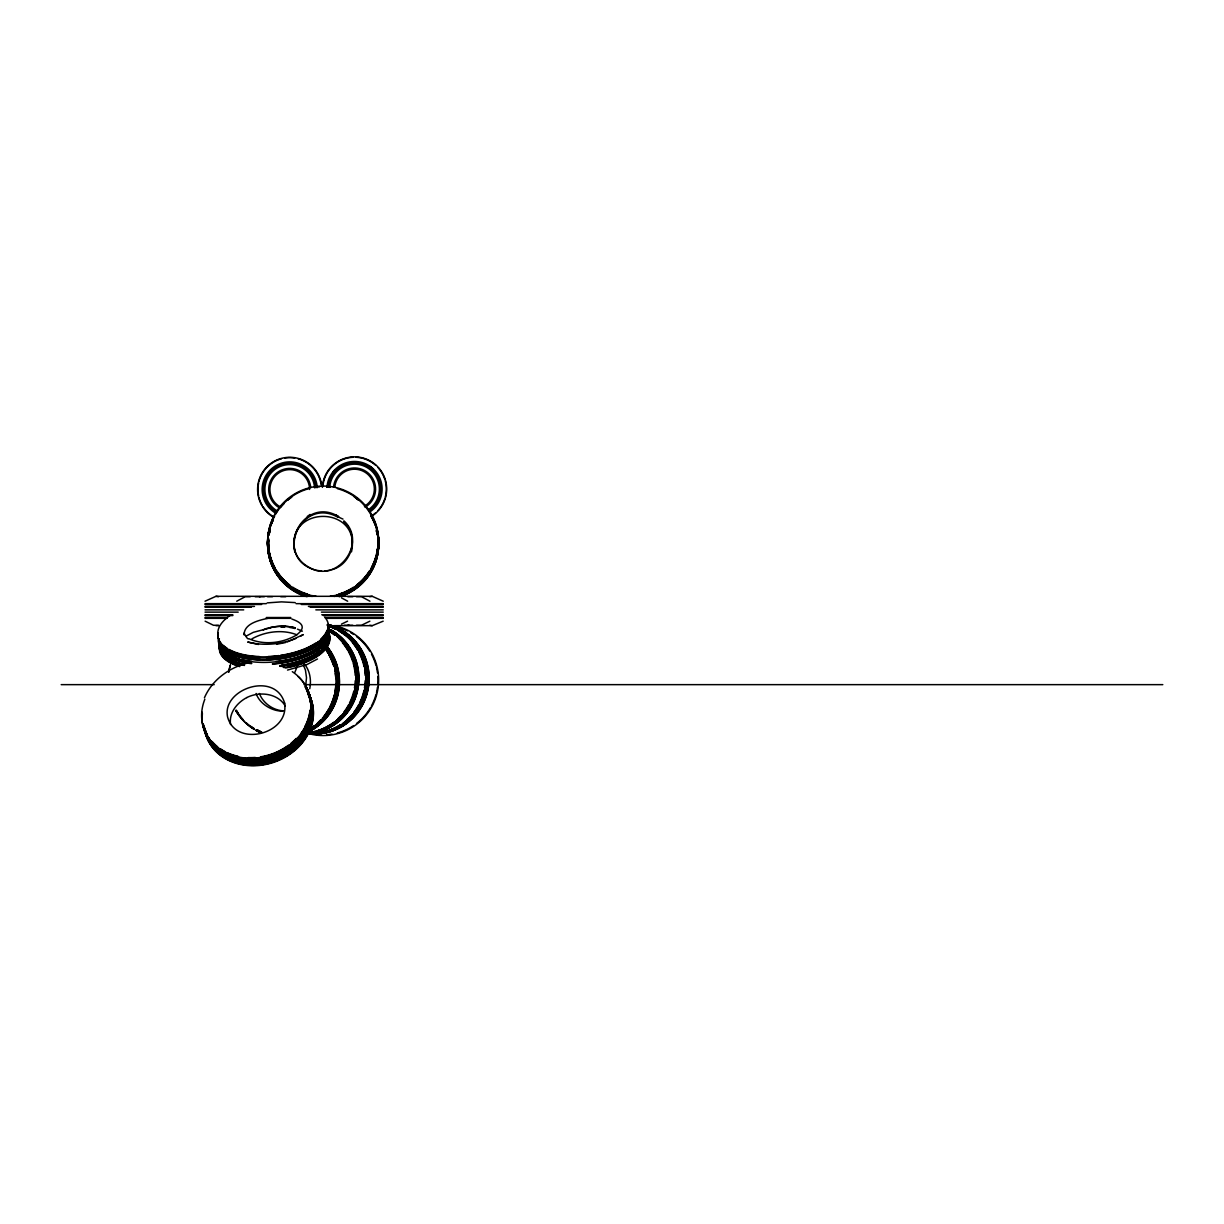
<?xml version="1.0" encoding="UTF-8"?>
<svg xmlns="http://www.w3.org/2000/svg" width="1224" height="1224" viewBox="0 0 1224 1224"><rect width="100%" height="100%" fill="white"/><g stroke="black" fill="none" stroke-linecap="round" stroke-linejoin="round"><path stroke-width="1.5" d="M217.964 635.684C216.495 626.887 223.564 619.987 230.112 615.458M244.096 634.766C244.142 623.001 260.284 619.925 270.152 617.86M305.74 685.348L306.505 677.713L305.449 670.109L303.338 664.831M309.748 688.76C311.493 680.085 309.963 670.37 304.057 663.546M205.035 601.213L215.975 596.317L372.234 596.317L383.25 601.213M236.737 601.213L245.244 596.7L250.232 596.7M351.487 551.871C361.585 504.579 284.687 504.579 294.785 551.871M294.785 672.435L297.126 666.759M204.423 697.787C211.92 680.437 228.092 668.289 246.116 663.469M347.57 621.18L341.481 624.133M369.862 621.18L361.432 625.28L356.459 625.28M383.158 621.18L372.234 625.663L335.238 625.663M251.915 638.867C264.858 631.553 282.545 629.075 296.942 634.843M246.82 697.573C236.966 702.729 228.796 712.949 230.556 724.486M300.37 636.251L303.277 634.613L287.166 641.988M246.422 635.96L253.307 632.334L270.856 627.713M317.506 658.971L307.102 664.464L287.518 670.079M263.252 629.916L266.495 628.463M332.163 569.634C352.435 563.851 359.336 536.127 343.898 521.791M246.789 697.573C259.565 691.101 277.772 693.289 285.253 705.911M295.795 638.561C280.617 644.467 263.588 646.073 247.722 642.019L258.463 644.482M276.563 644.298L285.544 642.539M255.189 596.7L260.177 596.7M259.412 596.7L264.369 596.7M267.52 596.7L272.508 596.7M280.74 596.7L285.728 596.7M347.815 596.7L352.772 596.7M356.459 596.7L361.432 596.7L369.954 601.213M369.74 596.7L372.234 596.317M205.127 621.18L213.496 625.28L218.453 625.28M349.161 625.28L344.173 625.28M352.772 625.28L347.815 625.28M324.666 571.011L330.74 570.216M330.327 596.134L337.503 595.185M267.169 602.897L281.489 601.871L295.229 602.606M205.035 603.662L266.297 603.662M296.055 603.662L383.25 603.662M205.035 604.472L261.615 604.472M301.349 604.472L383.25 604.472M205.035 606.431L254.47 606.431M308.402 606.431L383.25 606.431M205.035 607.242L251.287 607.242M310.253 607.242L383.25 607.242M205.035 609.858L243.714 609.858M315.838 609.858L383.25 609.858M205.035 612.138L238.19 612.138M321.407 612.138L383.25 612.138M205.035 614.739L232.835 614.739M321.774 614.739L383.25 614.739M205.035 615.565L232.835 615.565M323.243 615.565L383.25 615.565M205.035 617.523L227.067 617.523M266.297 617.523L290.731 617.523M325.492 617.523L383.25 617.523M205.035 618.334L227.067 618.334M266.297 618.334L290.731 618.334M325.492 618.334L383.25 618.334M215.975 625.663L219.341 625.663M61.2 684.644L214.2 684.644M304.087 684.644L1162.8 684.644M282.453 711.113C272.508 711.282 259.779 704.305 256.091 693.472M284.182 710.899C273.488 710.624 263.206 703.479 259.366 693.472M315.532 570.216L321.621 571.011M308.769 595.185L315.96 596.134M369.74 625.28L372.234 625.663M215.975 596.317L218.453 596.7M291.848 619.038C303.705 623.169 305.847 628.233 295.902 635.409C281.933 643.288 263.864 645.354 249.007 638.775C246.804 640.534 243.025 629.32 244.096 634.583M297.493 629.167L302.374 631.156M337.824 517.186C301.41 496.424 273.549 556.951 314.124 569.634M337.809 516.146C305.005 496.76 275.262 548.276 308.463 566.987C336.325 584.781 368.302 543.119 343.898 520.812M341.481 597.847L347.662 601.213M284.733 703.555C275.675 670.4 221.728 688.837 227.542 716.79C235.651 748.216 290.455 733.941 284.442 702.729M378.17 537.168A55.508 55.004 0 0 1 340.961 596.44M305.312 596.44A55.508 55.004 0 0 1 268.102 537.168M268.699 533.603A55.508 55.004 0 0 1 269.525 530.114M376.762 530.114A55.508 55.004 0 0 1 377.573 533.603M371.209 516.008A55.508 55.004 0 0 1 339.232 596.149M307.04 596.149A55.508 55.004 0 0 1 273.365 519.175M376.762 529.625A55.508 55.004 0 0 1 339.232 596.501M307.04 596.501A55.508 55.004 0 0 1 269.525 529.625M271.177 524.499A55.508 55.004 0 0 1 273.365 519.527M371.209 516.36A55.508 55.004 0 0 1 375.095 524.499M376.762 529.747A55.508 55.004 0 0 1 339.232 596.608M307.04 596.608A55.508 55.004 0 0 1 269.525 529.747M271.177 524.606A55.508 55.004 0 0 1 273.365 519.634M371.209 516.482A55.508 55.004 0 0 1 375.095 524.606M377.849 540.442A54.82 54.315 0 0 1 377.849 547.511M376.518 556.323A54.82 54.315 0 0 0 377.497 551.06A54.82 54.315 0 0 1 376.518 556.216M376.089 558.037A54.82 54.315 0 0 1 370.612 571.134A54.82 54.315 0 0 0 376.089 557.93M368.73 574.133A54.82 54.315 0 0 1 363.145 581.109M360.621 583.603A54.82 54.315 0 0 1 352.084 590.106M294.204 590.106A54.82 54.315 0 0 1 285.651 583.603M283.142 581.109A54.82 54.315 0 0 1 277.542 574.133M270.183 558.037A54.82 54.315 0 0 0 275.66 571.134A54.82 54.315 0 0 1 270.183 557.93M269.754 556.323A54.82 54.315 0 0 1 268.79 551.06A54.82 54.315 0 0 0 269.754 556.216M268.438 547.511A54.82 54.315 0 0 1 268.438 540.442M377.849 540.335A54.82 54.315 0 0 1 377.849 547.403M368.73 574.025A54.82 54.315 0 0 1 361.906 582.272M360.621 583.496A54.82 54.315 0 0 1 353.583 589.035M292.689 589.035A54.82 54.315 0 0 1 285.651 583.496M284.366 582.272A54.82 54.315 0 0 1 277.542 574.025M268.438 547.403A54.82 54.315 0 0 1 268.438 540.335M269.05 535.01A54.82 54.315 0 0 1 269.754 531.522M376.518 531.522A54.82 54.315 0 0 1 377.222 535.01M377.849 540.702A54.82 54.315 0 0 1 376.518 556.583M376.089 558.297A54.82 54.315 0 0 1 370.612 571.394M369.694 572.909A54.82 54.315 0 0 1 350.554 591.284M348.993 592.141A54.82 54.315 0 0 1 340.746 595.675M305.526 595.675A54.82 54.315 0 0 1 297.279 592.141M295.734 591.284A54.82 54.315 0 0 1 276.578 572.909M275.66 571.394A54.82 54.315 0 0 1 270.183 558.297M269.754 556.583A54.82 54.315 0 0 1 268.438 540.702M371.209 515.243A55.508 55.004 0 0 1 337.503 595.859M308.769 595.859A55.508 55.004 0 0 1 273.365 518.395M377.849 539.31A54.82 54.315 0 0 1 376.518 555.191M376.089 556.905A54.82 54.315 0 0 1 370.612 570.002M368.73 573.016A54.82 54.315 0 0 1 361.906 581.247M360.621 582.486A54.82 54.315 0 0 1 339.033 594.833M308.953 595.308A54.82 54.315 0 0 1 285.651 582.486M284.366 581.247A54.82 54.315 0 0 1 277.542 573.016M275.66 570.002A54.82 54.315 0 0 1 270.183 556.905M269.754 555.191A54.82 54.315 0 0 1 268.438 539.31M269.05 533.985A54.82 54.315 0 0 1 269.754 530.497M376.518 530.497A54.82 54.315 0 0 1 377.222 533.985M377.849 539.968A54.82 54.315 0 0 1 376.518 555.864M376.089 557.563A54.82 54.315 0 0 1 356.505 586.602M353.583 588.683A54.82 54.315 0 0 1 339.033 595.491M307.239 595.491A54.82 54.315 0 0 1 292.689 588.683M289.767 586.602A54.82 54.315 0 0 1 270.183 557.563M269.754 555.864A54.82 54.315 0 0 1 268.438 539.968M269.05 534.659A54.82 54.315 0 0 1 269.754 531.17M376.518 531.17A54.82 54.315 0 0 1 377.222 534.659M377.849 539.662A54.82 54.315 0 0 1 376.518 555.543M376.089 557.257A54.82 54.315 0 0 1 361.906 581.614M353.583 588.377A54.82 54.315 0 0 1 350.554 590.243M347.402 591.911A54.82 54.315 0 0 1 339.033 595.185M307.239 595.185A54.82 54.315 0 0 1 298.87 591.911M295.734 590.243A54.82 54.315 0 0 1 292.689 588.377M284.366 581.614A54.82 54.315 0 0 1 270.183 557.257M269.754 555.543A54.82 54.315 0 0 1 268.438 539.662M269.05 534.337A54.82 54.315 0 0 1 269.754 530.849M376.518 530.849A54.82 54.315 0 0 1 377.222 534.337M371.209 515.702A55.508 55.004 0 0 1 339.232 595.828M307.04 595.828A55.508 55.004 0 0 1 273.365 518.869M371.209 514.967A55.508 55.004 0 0 1 333.984 596.409A55.508 55.004 0 0 0 371.209 514.86M280.235 507.577A55.508 55.004 0 0 1 283.892 503.584A55.508 55.004 0 0 0 280.235 507.455M290.807 497.755A55.508 55.004 0 0 0 287.915 499.958A55.508 55.004 0 0 1 292.307 496.623M355.465 497.755A55.508 55.004 0 0 1 358.357 499.958A55.508 55.004 0 0 0 353.966 496.623M377.849 538.927A54.82 54.315 0 0 1 377.849 546.011M377.497 549.561A54.82 54.315 0 0 1 376.518 554.824M376.089 556.522A54.82 54.315 0 0 1 370.612 569.634A54.82 54.315 0 0 0 376.089 556.415M355.067 586.633A54.82 54.315 0 0 0 368.73 572.633A54.82 54.315 0 0 1 356.505 585.454M337.334 594.941A54.82 54.315 0 0 0 350.554 589.509A54.82 54.315 0 0 1 345.765 591.835M308.953 594.941A54.82 54.315 0 0 1 295.734 589.509A54.82 54.315 0 0 0 300.507 591.835M291.22 586.633A54.82 54.315 0 0 1 277.542 572.633A54.82 54.315 0 0 0 289.767 585.454M270.183 556.522A54.82 54.315 0 0 0 275.66 569.634A54.82 54.315 0 0 1 270.183 556.415M269.754 554.824A54.82 54.315 0 0 1 268.79 549.561M268.438 546.011A54.82 54.315 0 0 1 268.438 538.927M269.754 530.13A54.82 54.315 0 0 0 269.05 533.618A54.82 54.315 0 0 1 269.754 530.007M376.518 530.13A54.82 54.315 0 0 1 377.222 533.618A54.82 54.315 0 0 0 376.518 530.007M377.849 538.82A54.82 54.315 0 0 1 377.849 545.904M377.497 549.454A54.82 54.315 0 0 1 376.518 554.702M342.445 593.196A54.82 54.315 0 0 1 337.334 594.818M308.953 594.818A54.82 54.315 0 0 1 303.843 593.196M269.754 554.702A54.82 54.315 0 0 1 268.79 549.454M268.438 545.904A54.82 54.315 0 0 1 268.438 538.82M333.984 625.586A55.508 55.508 0 0 1 377.191 692.631A55.508 55.508 0 0 1 308.769 733.65M377.849 676.459A54.82 54.82 0 0 1 377.849 683.589M377.497 687.184A54.82 54.82 0 0 1 376.518 692.493M376.089 694.207A54.82 54.82 0 0 1 371.484 705.881M370.612 707.441A54.82 54.82 0 0 1 356.505 723.522M353.583 725.618A54.82 54.82 0 0 1 337.334 732.977M332.071 734.109A54.82 54.82 0 0 1 326.701 734.737M319.571 734.737A54.82 54.82 0 0 1 314.201 734.109M339.033 627.56A54.82 54.82 0 0 1 347.402 630.865M350.554 632.548A54.82 54.82 0 0 1 353.583 634.43M356.505 636.526A54.82 54.82 0 0 1 369.694 651.091M371.484 654.167A54.82 54.82 0 0 1 376.089 665.841M376.518 667.57A54.82 54.82 0 0 1 377.497 672.863M329.134 654.886A54.82 53.703 -90 0 1 333.892 666.453M335.116 671.685A54.82 53.703 -90 0 1 335.835 677.04M335.988 684.17A54.82 53.703 -90 0 1 334.871 693.09M334.489 694.834A54.82 53.703 -90 0 1 330.205 706.585M329.394 708.161A54.82 53.703 -90 0 1 322.279 718.396M321.101 719.697A54.82 53.703 -90 0 1 317.276 723.384M314.522 725.648A54.82 53.703 -90 0 1 310.162 728.647M261.202 732.166A54.82 53.703 -90 0 1 256.474 729.81M281.199 626.948A54.82 53.703 -90 0 1 284.702 626.994M289.797 627.499A54.82 53.703 -90 0 1 294.969 628.524M328.981 654.886A54.82 53.703 -90 0 1 333.219 664.754M335.254 673.46A54.82 53.703 -90 0 1 335.667 677.04M335.82 684.17A54.82 53.703 -90 0 1 335.039 691.331M334.32 694.834A54.82 53.703 -90 0 1 330.052 706.585M329.225 708.161A54.82 53.703 -90 0 1 324.391 715.642M320.933 719.697A54.82 53.703 -90 0 1 318.424 722.191M314.354 725.648A54.82 53.703 -90 0 1 309.993 728.647M261.033 732.166A54.82 53.703 -90 0 1 256.306 729.81M238.145 713.164A54.82 53.703 -90 0 1 236.232 710.165M281.03 626.948A54.82 53.703 -90 0 1 284.534 626.994M260.773 732.793A55.508 54.376 90 0 1 255.984 730.407M254.439 729.519A55.508 54.376 90 0 1 235.666 710.532M228.628 672.068A55.508 54.376 90 0 1 230.311 665.045M266.985 628.463A55.508 54.376 90 0 1 295.122 627.851M326.747 649.959A55.508 54.376 90 0 1 310.345 729.244M326.9 649.959A55.508 54.376 -90 0 1 310.513 729.244M260.926 732.793A55.508 54.376 -90 0 1 256.137 730.407M253.093 728.571A55.508 54.376 -90 0 1 245.993 723.063M244.708 721.839A55.508 54.376 -90 0 1 235.819 710.532M228.796 672.068A55.508 54.376 -90 0 1 230.479 665.045M268.852 627.989A55.508 54.376 -90 0 1 295.29 627.851M260.391 732.044A55.508 54.376 90 0 1 257.224 730.407M254.179 728.571A55.508 54.376 90 0 1 251.226 726.505M326.946 648.49A55.508 54.376 90 0 1 311.584 729.244M326.41 648.49A55.508 54.376 -90 0 1 311.064 729.244M261.492 732.793A55.508 54.376 -90 0 1 256.703 730.407M253.659 728.571A55.508 54.376 -90 0 1 246.56 723.063M242.78 719.253A55.508 54.376 -90 0 1 236.385 710.532M281.734 626.26A55.508 54.376 -90 0 1 285.284 626.306M261.584 732.166A54.82 53.703 90 0 1 256.856 729.81M326.747 650.357A54.82 53.703 90 0 1 334.29 666.453M335.162 669.911A54.82 53.703 90 0 1 335.804 673.46M336.233 677.04A54.82 53.703 90 0 1 336.37 684.17M335.881 689.556A54.82 53.703 90 0 1 334.871 694.834M334.443 696.548A54.82 53.703 90 0 1 322.677 718.396M318.99 722.191A54.82 53.703 90 0 1 310.544 728.647M326.915 650.357A54.82 53.703 -90 0 1 334.458 666.453M334.917 668.182A54.82 53.703 -90 0 1 335.973 673.46M336.386 677.04A54.82 53.703 -90 0 1 336.432 685.976M336.049 689.556A54.82 53.703 -90 0 1 335.039 694.834M334.596 696.548A54.82 53.703 -90 0 1 322.845 718.396M319.158 722.191A54.82 53.703 -90 0 1 312.197 727.699M261.752 732.166A54.82 53.703 -90 0 1 257.025 729.81M312.579 729.244A55.508 54.376 -90 0 0 327.925 648.49A55.508 54.376 -90 0 1 309.641 731.003M327.389 648.904A54.82 53.703 -90 0 1 329.394 651.841M330.327 653.356A54.82 53.703 -90 0 1 335.452 664.754M335.957 666.453A54.82 53.703 -90 0 1 337.181 671.685M337.717 675.25A54.82 53.703 -90 0 1 338.023 678.83M338.099 682.38A54.82 53.703 -90 0 1 337.549 689.556M336.554 694.834A54.82 53.703 -90 0 1 331.459 708.161M330.602 709.706A54.82 53.703 -90 0 1 325.507 717.034M317.98 724.547A54.82 53.703 -90 0 1 312.227 728.647A54.82 53.703 -90 0 0 318.148 724.547M326.395 648.904A54.82 53.703 -90 0 1 329.348 653.356M330.22 654.886A54.82 53.703 -90 0 1 334.473 664.754M336.493 673.46A54.82 53.703 -90 0 1 336.921 677.04M337.059 684.17A54.82 53.703 -90 0 1 336.294 691.331M335.56 694.834A54.82 53.703 -90 0 1 331.291 706.585M330.48 708.161A54.82 53.703 -90 0 1 325.63 715.642M322.172 719.697A54.82 53.703 -90 0 1 319.678 722.191M315.593 725.648A54.82 53.703 -90 0 1 311.233 728.647M326.854 648.904A54.82 53.703 -90 0 1 313.176 727.699M327.405 648.49A55.508 54.376 -90 0 1 312.043 729.244M260.85 732.044A55.508 54.376 -90 0 1 257.683 730.407M327.542 648.904A54.82 53.703 -90 0 1 335.621 664.754M336.126 666.453A54.82 53.703 -90 0 1 338.191 678.83M338.252 682.38A54.82 53.703 -90 0 1 337.717 689.556M336.707 694.834A54.82 53.703 -90 0 1 325.661 717.034M327.389 647.052A55.508 54.376 -90 0 1 310.039 731.003M327.94 648.904A54.82 53.703 -90 0 1 336.524 666.453M337.748 671.685A54.82 53.703 -90 0 1 338.283 675.25M338.329 687.766A54.82 53.703 -90 0 1 337.503 693.09M336.661 696.548A54.82 53.703 -90 0 1 324.911 718.396M318.531 724.547A54.82 53.703 -90 0 0 321.224 722.191A54.82 53.703 -90 0 1 314.415 727.699M315.716 726.704A54.82 53.703 -90 0 1 309.733 730.407A54.82 53.703 -90 0 0 312.946 728.647M328.108 648.904A54.82 53.703 -90 0 1 338.436 675.25M338.803 680.605A54.82 53.703 -90 0 1 338.773 684.17M338.497 687.766A54.82 53.703 -90 0 1 337.273 694.834M336.829 696.548A54.82 53.703 -90 0 1 326.227 717.034M327.542 647.052A55.508 54.376 90 0 1 310.207 731.003M334.764 487.32A19.829 19.829 0 0 1 365.165 472.311A19.829 19.829 0 0 1 364.431 506.216M322.386 487.366A32.176 32.176 0 0 1 370.612 461.173A32.176 32.176 0 0 1 372.035 516.023M342.995 519.083A32.176 32.176 0 0 1 335.621 515.074M385.254 480.803A31.809 31.809 0 0 1 385.254 497.265M384.78 498.857A31.809 31.809 0 0 1 378.155 510.332M375.814 512.672A31.809 31.809 0 0 1 371.836 515.717M338.62 516.574A31.809 31.809 0 0 1 335.835 514.769M322.891 485.714A31.809 31.809 0 0 1 352.879 457.271M356.184 457.271A31.809 31.809 0 0 1 375.814 465.411M378.155 467.752A31.809 31.809 0 0 1 384.78 479.211M326.992 487.244A27.571 27.571 0 0 1 368.302 465.151A27.571 27.571 0 0 1 369.832 511.969M328.338 487.336A26.224 26.224 0 0 1 367.628 466.313A26.224 26.224 0 0 1 369.082 510.852M329.684 487.412A24.893 24.893 0 0 1 366.955 467.492A24.893 24.893 0 0 1 368.332 509.735M333.555 487.213A21.038 21.038 0 0 1 365.823 471.286A21.038 21.038 0 0 1 365.043 507.256M332.79 472.372A27.387 27.387 0 0 1 335.147 469.679M369.725 466.267A27.387 27.387 0 0 1 372.57 468.455M279.837 506.629A19.829 19.829 0 0 1 279.837 472.28A19.829 19.829 0 0 1 309.58 489.462M310.024 514.462A32.176 32.176 0 0 1 307.285 516.452M273.686 517.324A32.176 32.176 0 0 1 272.248 462.473A32.176 32.176 0 0 1 321.774 486.096M273.855 517.002A31.809 31.809 0 0 1 263.084 506.767M262.211 505.359A31.809 31.809 0 0 1 259.029 497.694M258.647 496.072A31.809 31.809 0 0 1 258.647 482.837M259.029 481.231A31.809 31.809 0 0 1 281.52 458.74M284.779 458.051A31.809 31.809 0 0 1 294.739 458.051M297.983 458.74A31.809 31.809 0 0 1 321.162 484.474M275.966 513.346A27.571 27.571 0 0 1 275.186 466.038A27.571 27.571 0 0 1 317.261 487.657M276.639 512.168A26.224 26.224 0 0 1 275.905 467.186A26.224 26.224 0 0 1 315.93 487.749M277.312 511.005A24.893 24.893 0 0 1 276.609 468.318A24.893 24.893 0 0 1 314.583 487.841M279.225 507.685A21.038 21.038 0 0 1 278.445 471.714A21.038 21.038 0 0 1 310.712 487.626M377.849 537.994A54.82 54.82 0 0 1 377.849 545.139M377.497 548.719A54.82 54.82 0 0 1 376.518 554.028M376.089 555.757A54.82 54.82 0 0 1 371.484 567.416M369.694 570.506A54.82 54.82 0 0 1 356.505 585.057M353.583 587.153A54.82 54.82 0 0 1 339.033 594.038M307.239 594.038A54.82 54.82 0 0 1 292.689 587.153M289.767 585.057A54.82 54.82 0 0 1 276.578 570.506M274.788 567.416A54.82 54.82 0 0 1 270.183 555.757M269.754 554.028A54.82 54.82 0 0 1 268.79 548.719M268.438 545.139A54.82 54.82 0 0 1 268.438 537.994M268.79 534.414A54.82 54.82 0 0 1 269.754 529.105M270.183 527.376A54.82 54.82 0 0 1 274.788 515.717M275.66 514.157A54.82 54.82 0 0 1 289.767 498.076M292.689 495.98A54.82 54.82 0 0 1 308.953 488.621M315.976 487.213A54.82 54.82 0 0 1 319.571 486.861M326.701 486.861A54.82 54.82 0 0 1 330.296 487.213M337.334 488.621A54.82 54.82 0 0 1 353.583 495.98M356.505 498.076A54.82 54.82 0 0 1 370.612 514.157M371.484 515.717A54.82 54.82 0 0 1 376.089 527.376M376.518 529.105A54.82 54.82 0 0 1 377.497 534.414M312.288 596.012A55.508 55.508 0 0 1 276.991 510.729A55.508 55.508 0 0 1 369.296 510.729A55.508 55.508 0 0 1 333.984 596.012M328.032 625.403A55.508 53.994 90 0 1 364.783 688.883A55.508 53.994 90 0 1 307.622 733.681A55.508 54.376 90 0 0 356.031 689.801A55.508 54.376 90 0 0 329.026 629.687M312.594 733.834A55.508 53.994 90 0 1 307.285 733.513M329.47 625.403A55.508 53.994 90 0 1 366.665 686.205A55.508 53.994 90 0 1 314.354 733.834M328.858 625.403A55.508 53.994 -90 0 1 365.609 688.883A55.508 53.994 -90 0 1 308.448 733.681A55.508 54.376 -90 0 0 357.026 689.801A55.508 54.376 -90 0 0 330.006 629.687M328.216 625.403A55.508 53.994 -90 0 1 364.982 688.883A55.508 53.994 -90 0 1 307.805 733.681M326.976 624.883A55.508 53.994 -90 0 1 365.594 687.995A55.508 53.994 -90 0 1 308.264 733.681M328.476 626.061A54.82 53.336 90 0 1 336.569 629.457M338.099 630.284A54.82 53.336 90 0 1 342.552 633.099M345.382 635.241A54.82 53.336 90 0 1 363.62 663.026M364.492 666.483A54.82 53.336 90 0 1 365.364 671.823M365.731 677.178A54.82 53.336 90 0 1 365.685 680.743M365.196 686.129A54.82 53.336 90 0 1 364.201 691.407M363.773 693.121A54.82 53.336 90 0 1 359.152 704.733M358.295 706.279A54.82 53.336 90 0 1 348.427 718.763M345.765 721.104A54.82 53.336 90 0 1 342.965 723.277M340.043 725.22A54.82 53.336 90 0 1 327.298 730.973M325.63 731.447A54.82 53.336 90 0 1 320.489 732.518M317.016 732.947A54.82 53.336 90 0 1 308.31 732.992M328.659 626.061A54.82 53.336 -90 0 1 336.753 629.457M344.173 634.139A54.82 53.336 -90 0 1 351.931 641.315M354.21 644.053A54.82 53.336 -90 0 1 358.219 649.929M359.091 651.459A54.82 53.336 -90 0 1 363.819 663.026M364.262 664.739A54.82 53.336 -90 0 1 365.777 682.548M365.395 686.129A54.82 53.336 -90 0 1 364.4 691.407M363.956 693.121A54.82 53.336 -90 0 1 359.336 704.733M358.479 706.279A54.82 53.336 -90 0 1 355.587 710.777M351.104 716.269A54.82 53.336 -90 0 1 348.611 718.763M340.241 725.22A54.82 53.336 -90 0 1 330.786 729.871M325.813 731.447A54.82 53.336 -90 0 1 320.673 732.518M317.2 732.947A54.82 53.336 -90 0 1 308.509 732.992M328.017 626.061A54.82 53.336 -90 0 1 336.11 629.457M339.155 631.171A54.82 53.336 -90 0 1 344.923 635.241M352.451 642.661A54.82 53.336 -90 0 1 357.576 649.929M359.275 653.035A54.82 53.336 -90 0 1 362.656 661.327M363.176 663.026A54.82 53.336 -90 0 1 364.033 666.483M364.675 670.033A54.82 53.336 -90 0 1 365.211 675.388M365.242 680.743A54.82 53.336 -90 0 1 364.477 687.903M363.757 691.407A54.82 53.336 -90 0 1 359.504 703.157M358.693 704.733A54.82 53.336 -90 0 1 353.889 712.215M350.462 716.269A54.82 53.336 -90 0 1 346.667 719.957M339.599 725.22A54.82 53.336 -90 0 1 326.854 730.973M325.171 731.447A54.82 53.336 -90 0 1 320.03 732.518M316.557 732.947A54.82 53.336 -90 0 1 307.867 732.992M330.602 625.403A55.508 53.994 -90 0 1 367.185 689.785A55.508 53.994 -90 0 1 308.417 733.513M330.404 626.061A54.82 53.336 -90 0 1 338.497 629.457M341.527 631.171A54.82 53.336 -90 0 1 347.31 635.241M354.838 642.661A54.82 53.336 -90 0 1 359.948 649.929M360.82 651.459A54.82 53.336 -90 0 1 365.043 661.327M365.548 663.026A54.82 53.336 -90 0 1 366.404 666.483M367.062 670.033A54.82 53.336 -90 0 1 367.475 673.613M367.613 680.743A54.82 53.336 -90 0 1 366.848 687.903M366.129 691.407A54.82 53.336 -90 0 1 361.891 703.157M361.08 704.733A54.82 53.336 -90 0 1 357.332 710.777M355.159 713.607A54.82 53.336 -90 0 1 350.355 718.763M341.97 725.22A54.82 53.336 -90 0 1 329.225 730.973M327.558 731.447A54.82 53.336 -90 0 1 322.417 732.518M318.944 732.947A54.82 53.336 -90 0 1 310.238 732.992M329.271 626.061A54.82 53.336 -90 0 1 337.365 629.457M338.895 630.284A54.82 53.336 -90 0 1 344.77 634.139M354.822 644.053A54.82 53.336 -90 0 1 358.816 649.929M359.688 651.459A54.82 53.336 -90 0 1 363.911 661.327M365.915 670.033A54.82 53.336 -90 0 1 366.343 673.613M366.374 682.548A54.82 53.336 -90 0 1 365.716 687.903M364.997 691.407A54.82 53.336 -90 0 1 360.759 703.157M359.948 704.733A54.82 53.336 -90 0 1 356.199 710.777M354.027 713.607A54.82 53.336 -90 0 1 347.907 719.957M340.838 725.22A54.82 53.336 -90 0 1 328.093 730.973M326.425 731.447A54.82 53.336 -90 0 1 321.285 732.518M317.796 732.947A54.82 53.336 -90 0 1 314.339 733.145M312.594 733.145A54.82 53.336 -90 0 1 309.106 732.992M329.792 626.061A54.82 53.336 -90 0 1 350.645 638.76M354.226 642.661A54.82 53.336 -90 0 1 353.415 714.969M352.237 716.269A54.82 53.336 -90 0 1 331.933 729.871M326.946 731.447A54.82 53.336 -90 0 1 321.805 732.518M318.332 732.947A54.82 53.336 -90 0 1 309.641 732.992M328.307 624.883A55.508 53.994 -90 0 1 366.756 688.898A55.508 53.994 -90 0 1 307.821 733.513M330.587 626.061A54.82 53.336 -90 0 1 338.681 629.457M340.211 630.284A54.82 53.336 -90 0 1 347.494 635.241M355.021 642.661A54.82 53.336 -90 0 1 367.659 673.613M367.812 680.743A54.82 53.336 -90 0 1 366.71 689.663M366.328 691.407A54.82 53.336 -90 0 1 362.075 703.157M361.264 704.733A54.82 53.336 -90 0 1 347.876 721.104M342.169 725.22A54.82 53.336 -90 0 1 329.424 730.973M327.741 731.447A54.82 53.336 -90 0 1 322.601 732.518M319.127 732.947A54.82 53.336 -90 0 1 315.654 733.145M330.786 625.403A55.508 53.994 -90 0 1 367.98 686.205A55.508 53.994 -90 0 1 315.67 733.834M312.151 733.788A55.508 53.994 -90 0 1 308.616 733.513A55.508 54.376 -90 0 0 355.526 688.913A55.508 54.376 -90 0 0 328.338 629.687M329.547 624.883A55.508 53.994 -90 0 1 367.827 689.785A55.508 53.994 -90 0 1 307.3 733.283M331.046 626.061A54.82 53.336 -90 0 1 339.14 629.457M340.67 630.284A54.82 53.336 -90 0 1 345.122 633.099M347.953 635.241A54.82 53.336 -90 0 1 351.885 638.76M353.124 640.014A54.82 53.336 -90 0 1 356.597 644.053M358.693 646.93A54.82 53.336 -90 0 1 366.19 663.026M366.649 664.739A54.82 53.336 -90 0 1 367.705 670.033M368.118 673.613A54.82 53.336 -90 0 1 368.149 682.548M367.491 687.903A54.82 53.336 -90 0 1 366.772 691.407M366.343 693.121A54.82 53.336 -90 0 1 361.723 704.733M360.866 706.279A54.82 53.336 -90 0 1 350.997 718.763M348.335 721.104A54.82 53.336 -90 0 1 344.082 724.271M342.613 725.22A54.82 53.336 -90 0 1 329.868 730.973M328.2 731.447A54.82 53.336 -90 0 1 323.06 732.518M319.586 732.947A54.82 53.336 -90 0 1 310.881 732.992M331.23 626.061A54.82 53.336 -90 0 1 339.323 629.457M346.744 634.139A54.82 53.336 -90 0 1 352.084 638.76M356.781 644.053A54.82 53.336 -90 0 1 366.389 663.026M366.833 664.739A54.82 53.336 -90 0 1 368.179 684.338M367.69 687.903A54.82 53.336 -90 0 1 363.482 701.551M361.049 706.279A54.82 53.336 -90 0 1 355.985 713.607M353.675 716.269A54.82 53.336 -90 0 1 351.181 718.763M342.812 725.22A54.82 53.336 -90 0 1 331.719 730.453M328.384 731.447A54.82 53.336 -90 0 1 323.243 732.518M319.77 732.947A54.82 53.336 -90 0 1 311.08 732.992M331.429 625.403A55.508 53.994 90 0 1 367.812 690.673A55.508 53.994 90 0 1 307.499 733.283M305.755 685.914A55.508 46.665 -18.6 0 1 258.845 757.671A55.508 46.665 -18.6 0 1 204.836 699.241M279.745 665.672A55.508 46.665 -18.6 0 1 284.488 667.447M292.307 671.67A55.508 46.665 -18.6 0 1 303.873 682.946M306.826 689.097A55.508 46.665 -18.6 0 1 272.003 758.069A55.508 46.665 -18.6 0 1 202.955 723.629M306.367 687.75A55.508 46.665 -18.6 0 1 273.503 756.049A55.508 46.665 -18.6 0 1 203.077 725.725M202.22 716.989A55.508 46.665 -18.6 0 1 202.404 713.439M305.893 686.327A55.508 46.665 -18.6 0 1 266.082 756.753A55.508 46.665 -18.6 0 1 201.929 712.016M298.182 676.627A55.508 46.665 -18.6 0 1 304.99 684.828M306.23 687.337A55.508 46.665 -18.6 0 1 273.365 755.621A55.508 46.665 -18.6 0 1 202.939 725.312M202.098 718.35A55.508 46.665 -18.6 0 1 202.266 713.026M310.728 705.774A54.82 46.084 -18.6 0 1 309.718 716.285M306.841 724.914A54.82 46.084 -18.6 0 1 304.256 729.917M301.089 734.675A54.82 46.084 -18.6 0 1 297.86 738.592M294.219 742.295A54.82 46.084 -18.6 0 1 291.603 744.574M287.395 747.742A54.82 46.084 -18.6 0 1 282.866 750.572M279.73 752.255A54.82 46.084 -18.6 0 1 268.025 756.738M266.312 757.182A54.82 46.084 -18.6 0 1 261.064 758.253M257.514 758.727A54.82 46.084 -18.6 0 1 245.244 758.773M238.451 757.702A54.82 46.084 -18.6 0 1 225.92 753.25M221.162 750.45A54.82 46.084 -18.6 0 1 215.5 745.982M209.732 739.327A54.82 46.084 -18.6 0 1 207.881 736.389M207.07 734.874A54.82 46.084 -18.6 0 1 203.995 726.811M305.618 687.643A54.82 46.084 -18.6 0 1 307.882 692.294M310.774 704.443A54.82 46.084 -18.6 0 1 307.698 723.644M306.979 725.342A54.82 46.084 -18.6 0 1 304.393 730.33M301.226 735.088A54.82 46.084 -18.6 0 1 297.998 739.021M291.74 744.988A54.82 46.084 -18.6 0 1 261.202 758.681M257.652 759.14A54.82 46.084 -18.6 0 1 245.381 759.186M238.588 758.115A54.82 46.084 -18.6 0 1 226.073 753.663M221.299 750.863A54.82 46.084 -18.6 0 1 215.638 746.395M210.91 741.163A54.82 46.084 -18.6 0 1 208.034 736.817M207.208 735.303A54.82 46.084 -18.6 0 1 204.133 727.24M306.581 689.571A54.82 46.084 -18.6 0 1 309.641 697.634M305.143 686.22A54.82 46.084 -18.6 0 1 310.162 702.591M309.871 711.343A54.82 46.084 -18.6 0 1 304.715 726.842M296.208 738.439A54.82 46.084 -18.6 0 1 291.128 743.152M288.359 745.294A54.82 46.084 -18.6 0 1 260.59 756.83M255.265 757.457A54.82 46.084 -18.6 0 1 248.258 757.595M237.976 756.279A54.82 46.084 -18.6 0 1 227.113 752.638M225.445 751.827A54.82 46.084 -18.6 0 1 220.687 749.027M217.734 746.885A54.82 46.084 -18.6 0 1 212.548 742.035M207.407 734.966A54.82 46.084 -18.6 0 1 203.123 723.721M305.281 686.633A54.82 46.084 -18.6 0 1 310.131 701.276M310.223 710.012A54.82 46.084 -18.6 0 1 300.752 733.666M296.346 738.852A54.82 46.084 -18.6 0 1 291.266 743.565M289.904 744.651A54.82 46.084 -18.6 0 1 260.727 757.258M255.403 757.886A54.82 46.084 -18.6 0 1 248.395 758.008M238.114 756.692A54.82 46.084 -18.6 0 1 219.326 748.399M215.164 744.972A54.82 46.084 -18.6 0 1 211.523 741.117M207.544 735.394A54.82 46.084 -18.6 0 1 203.261 724.149M307.668 691.606A55.508 46.665 -18.6 0 1 274.803 759.905A55.508 46.665 -18.6 0 1 204.377 729.581M311.89 706.554A54.82 46.084 -18.6 0 1 288.833 752.01M285.85 753.938A54.82 46.084 -18.6 0 1 281.168 756.524M279.577 757.289A54.82 46.084 -18.6 0 1 267.735 761.466M264.262 762.215A54.82 46.084 -18.6 0 1 258.952 762.996M246.682 763.042A54.82 46.084 -18.6 0 1 241.541 762.307M238.007 761.527A54.82 46.084 -18.6 0 1 227.358 757.518M208.508 739.158A54.82 46.084 -18.6 0 1 205.035 729.412M307.867 693.427A54.82 46.084 -18.6 0 1 310.942 701.49M310.483 700.648A54.82 46.084 -18.6 0 1 311.324 707.533M311.156 712.781A54.82 46.084 -18.6 0 1 308.142 724.99M307.438 726.673A54.82 46.084 -18.6 0 1 297.279 741.622M292.184 746.334A54.82 46.084 -18.6 0 1 287.992 749.501M284.993 751.429A54.82 46.084 -18.6 0 1 280.327 754.015M278.735 754.78A54.82 46.084 -18.6 0 1 266.893 758.941M263.42 759.706A54.82 46.084 -18.6 0 1 258.096 760.486M245.825 760.532A54.82 46.084 -18.6 0 1 239.047 759.461M237.165 759.018A54.82 46.084 -18.6 0 1 228.184 755.82M226.517 755.009A54.82 46.084 -18.6 0 1 217.413 748.92M216.097 747.726A54.82 46.084 -18.6 0 1 212.456 743.886M210.329 741.086A54.82 46.084 -18.6 0 1 204.194 726.903M306.597 690.566A54.82 46.084 -18.6 0 1 311.722 708.696M311.539 713.959A54.82 46.084 -18.6 0 1 271.238 759.018A54.82 46.084 -18.6 0 1 212.854 745.049M210.727 742.249A54.82 46.084 -18.6 0 1 204.592 728.081M305.342 687.307A55.508 46.665 -18.6 0 1 274.36 758.559A55.508 46.665 -18.6 0 1 203.352 724.807M311.477 703.571A54.82 46.084 -18.6 0 1 312.212 708.711M312.319 712.215A54.82 46.084 -18.6 0 1 311.294 720.982M310.361 724.486A54.82 46.084 -18.6 0 1 306.765 732.962M304.837 736.236A54.82 46.084 -18.6 0 1 259.09 763.409M246.82 763.47A54.82 46.084 -18.6 0 1 241.694 762.736M240.026 762.399A54.82 46.084 -18.6 0 1 229.163 758.742M227.496 757.931A54.82 46.084 -18.6 0 1 222.737 755.147M219.785 752.99A54.82 46.084 -18.6 0 1 213.435 746.808M209.457 741.086A54.82 46.084 -18.6 0 1 205.173 729.841M309.458 696.991A54.82 46.084 -18.6 0 1 311.08 701.903M307.805 692.019A55.508 46.665 -18.6 0 1 274.941 760.318A55.508 46.665 -18.6 0 1 204.515 730.009M308.142 693.029A55.508 46.665 -18.6 0 1 273.334 762.001A55.508 46.665 -18.6 0 1 204.286 727.561M311.814 704.58A54.82 46.084 -18.6 0 1 312.548 709.721M312.273 718.457A54.82 46.084 -18.6 0 1 309.473 728.923M306.168 735.609A54.82 46.084 -18.6 0 1 303.001 740.367M292.154 751.352A54.82 46.084 -18.6 0 1 287.839 754.412M284.779 756.279A54.82 46.084 -18.6 0 1 281.642 757.947M280.051 758.712A54.82 46.084 -18.6 0 1 268.224 762.889M266.495 763.286A54.82 46.084 -18.6 0 1 259.427 764.419M254.133 764.74A54.82 46.084 -18.6 0 1 250.645 764.709M245.427 764.281A54.82 46.084 -18.6 0 1 240.363 763.394M238.496 762.95A54.82 46.084 -18.6 0 1 229.5 759.752M223.074 756.141A54.82 46.084 -18.6 0 1 214.934 749.149M209.794 742.081A54.82 46.084 -18.6 0 1 205.51 730.85M312.61 717.142A54.82 46.084 -18.6 0 1 308.111 732.717M306.306 736.037A54.82 46.084 -18.6 0 1 303.139 740.78M293.653 750.679A54.82 46.084 -18.6 0 1 259.565 764.832M245.565 764.694A54.82 46.084 -18.6 0 1 229.653 760.165M223.212 756.57A54.82 46.084 -18.6 0 1 213.909 748.231M209.947 742.509A54.82 46.084 -18.6 0 1 205.663 731.264M307.668 693.748A54.82 46.084 -18.6 0 1 311.952 704.993M308.28 693.442A55.508 46.665 -18.6 0 1 273.472 762.43A55.508 46.665 -18.6 0 1 204.423 727.989M324.758 617.11A55.508 25.689 -6.2 0 1 280.678 655.651A55.508 25.689 -6.2 0 1 218.132 632.961M327.497 625.617A55.508 25.689 -6.2 0 1 279.485 661.358A55.508 25.689 -6.2 0 1 218.515 640.137M328.46 626.55A55.508 25.689 -6.2 0 1 279.24 659.063A55.508 25.689 -6.2 0 1 218.545 641.192M328.2 624.102A55.508 25.689 -6.2 0 1 275.369 657.043A55.508 25.689 -6.2 0 1 217.994 635.394M328.384 625.831A55.508 25.689 -6.2 0 1 279.164 658.344A55.508 25.689 -6.2 0 1 218.469 640.473M326.135 635.317A54.82 25.383 -6.2 0 1 317.261 644.635M315.807 645.629A54.82 25.383 -6.2 0 1 292.934 655.314M291.281 655.727A54.82 25.383 -6.2 0 1 280.847 657.778M279.087 658.022A54.82 25.383 -6.2 0 1 266.603 659.017M259.61 658.986A54.82 25.383 -6.2 0 1 229.24 651.856M224.772 648.812A54.82 25.383 -6.2 0 1 219.142 640.382M327.695 625.923A54.82 25.383 -6.2 0 1 327.757 630.911M326.869 634.675A54.82 25.383 -6.2 0 1 317.337 645.354M315.884 646.348A54.82 25.383 -6.2 0 1 293.026 656.033M291.358 656.447A54.82 25.383 -6.2 0 1 266.679 659.736M259.687 659.705A54.82 25.383 -6.2 0 1 219.218 641.101M327.787 626.642A54.82 25.383 -6.2 0 1 327.389 633.328M327.053 630.161A54.82 25.383 -6.2 0 1 320.872 639.05M315.547 643.181A54.82 25.383 -6.2 0 1 280.587 655.33M278.827 655.59A54.82 25.383 -6.2 0 1 268.102 656.523M259.35 656.538A54.82 25.383 -6.2 0 1 228.98 649.409M227.373 648.445A54.82 25.383 -6.2 0 1 223.273 645.262M327.129 630.88A54.82 25.383 -6.2 0 1 320.948 639.769M318.454 641.881A54.82 25.383 -6.2 0 1 268.178 657.242M259.427 657.257A54.82 25.383 -6.2 0 1 223.365 645.981M222.278 644.849A54.82 25.383 -6.2 0 1 220.167 641.85M329.18 633.16A55.508 25.689 -6.2 0 1 279.944 665.672M244.418 664.739A55.508 25.689 -6.2 0 1 219.647 641.039M328.108 639.938A54.82 25.383 -6.2 0 1 321.927 648.812M319.433 650.938A54.82 25.383 -6.2 0 1 281.642 665.106M243.086 664.051A54.82 25.383 -6.2 0 1 224.329 655.039M327.129 636.97A54.82 25.383 -6.2 0 1 275.859 661.465M251.517 661.327A54.82 25.383 -6.2 0 1 240.975 659.323M239.368 658.879A54.82 25.383 -6.2 0 1 223.87 650.724M221.62 648.123A54.82 25.383 -6.2 0 1 219.953 645.002M219.463 643.396A54.82 25.383 -6.2 0 1 219.188 640.091M328.032 628.937A54.82 25.383 -6.2 0 1 327.649 635.623M328.246 630.941A54.82 25.383 -6.2 0 1 272.493 663.791M251.731 663.347A54.82 25.383 -6.2 0 1 219.693 645.415M327.711 627.637A55.508 25.689 -6.2 0 1 272.478 664.112M251.456 663.653A55.508 25.689 -6.2 0 1 219.387 638.729M328.185 640.657A54.82 25.383 -6.2 0 1 281.719 665.825M243.163 664.77A54.82 25.383 -6.2 0 1 224.405 655.758M329.256 633.879A55.508 25.689 -6.2 0 1 280.021 666.392M244.494 665.458A55.508 25.689 -6.2 0 1 219.723 641.759M329.44 635.593A55.508 25.689 -6.2 0 1 283.784 667.585M239.675 665.917A55.508 25.689 -6.2 0 1 219.234 646.899M328.369 642.37A54.82 25.383 -6.2 0 1 288.91 666.284M238.298 665.06A54.82 25.383 -6.2 0 1 230.296 661.618M228.689 660.669A54.82 25.383 -6.2 0 1 220.687 651.765M328.828 636.404A54.82 25.383 -6.2 0 1 288.986 667.004M238.374 665.779A54.82 25.383 -6.2 0 1 220.764 652.484M329.516 636.312A55.508 25.689 -6.2 0 1 285.636 667.998M239.751 666.636A55.508 25.689 -6.2 0 1 219.586 650.969M327.94 629.687A55.508 54.376 -90 0 1 355.128 688.913A55.508 54.376 -90 0 1 308.219 733.451M328.491 629.687A55.508 54.376 -90 0 1 355.511 689.801A55.508 54.376 -90 0 1 306.995 733.635M328.001 630.284A54.82 53.703 90 0 1 333.938 634.139M339.308 638.76A54.82 53.703 90 0 1 341.756 641.315M355.465 671.823A54.82 53.703 90 0 0 345.137 645.476A54.82 53.703 -90 0 1 355.954 680.743M355.526 684.338A54.82 53.703 90 0 1 346.453 709.308M344.357 712.215A54.82 53.703 90 0 1 335.728 721.104M329.975 725.22A54.82 53.703 90 0 1 317.138 730.973M315.455 731.447A54.82 53.703 90 0 1 310.284 732.518M328.17 630.284A54.82 53.703 -90 0 1 334.091 634.139M336.875 636.373A54.82 53.703 -90 0 1 343.087 642.661M355.694 684.338A54.82 53.703 -90 0 1 342.261 714.969M341.083 716.269A54.82 53.703 -90 0 1 317.307 730.973M315.624 731.447A54.82 53.703 -90 0 1 310.437 732.518M328.965 631.171A54.82 53.703 -90 0 1 334.779 635.241M342.368 642.661A54.82 53.703 -90 0 1 347.524 649.929M348.396 651.459A54.82 53.703 -90 0 1 352.634 661.327M353.155 663.026A54.82 53.703 -90 0 1 355.22 675.388M355.235 680.743A54.82 53.703 -90 0 1 354.47 687.903M353.736 691.407A54.82 53.703 -90 0 1 349.467 703.157M348.656 704.733A54.82 53.703 -90 0 1 343.806 712.215M340.349 716.269A54.82 53.703 -90 0 1 337.855 718.763M333.769 722.221A54.82 53.703 -90 0 1 316.572 730.973M314.889 731.447A54.82 53.703 -90 0 1 309.718 732.518M329.684 630.284A54.82 53.703 -90 0 1 349.743 649.929M350.63 651.459A54.82 53.703 -90 0 1 356.597 668.258M357.133 671.823A54.82 53.703 -90 0 1 357.439 675.388M357.515 677.178A54.82 53.703 -90 0 1 356.98 686.129M355.97 691.407A54.82 53.703 -90 0 1 350.875 704.733M350.018 706.279A54.82 53.703 -90 0 1 340.088 718.763M337.396 721.104A54.82 53.703 -90 0 1 318.806 730.973M317.123 731.447A54.82 53.703 -90 0 1 311.952 732.518M328.69 630.284A54.82 53.703 -90 0 1 336.019 635.241M343.607 642.661A54.82 53.703 -90 0 1 348.763 649.929M349.651 651.459A54.82 53.703 -90 0 1 353.889 661.327M354.394 663.026A54.82 53.703 -90 0 1 355.266 666.483M355.924 670.033A54.82 53.703 -90 0 1 356.459 675.388M356.49 680.743A54.82 53.703 -90 0 1 355.985 686.129M354.991 691.407A54.82 53.703 -90 0 1 350.707 703.157M349.039 706.279A54.82 53.703 -90 0 1 345.046 712.215M341.603 716.269A54.82 53.703 -90 0 1 339.094 718.763M335.024 722.221A54.82 53.703 -90 0 1 317.827 730.973M316.144 731.447A54.82 53.703 -90 0 1 310.973 732.518M330.664 631.171A54.82 53.703 -90 0 1 336.478 635.241M344.066 642.661A54.82 53.703 -90 0 1 355.832 689.663M355.45 691.407A54.82 53.703 -90 0 1 351.166 703.157M350.355 704.733A54.82 53.703 -90 0 1 332.591 724.271M331.123 725.22A54.82 53.703 -90 0 1 318.286 730.973M316.603 731.447A54.82 53.703 -90 0 1 311.432 732.518M329.486 629.687A55.508 54.376 -90 0 1 356.49 689.801A55.508 54.376 -90 0 1 307.974 733.635M330.557 629.687A55.508 54.376 -90 0 1 357.393 690.688A55.508 54.376 -90 0 1 307.285 733.757M330.404 630.284A54.82 53.703 -90 0 1 337.732 635.241M346.438 644.053A54.82 53.703 -90 0 1 356.108 663.026M357.332 668.258A54.82 53.703 -90 0 1 357.867 671.823M357.913 684.338A54.82 53.703 -90 0 1 357.087 689.663M356.689 691.407A54.82 53.703 -90 0 1 338.13 721.104M332.362 725.22A54.82 53.703 -90 0 1 319.525 730.973M317.842 731.447A54.82 53.703 -90 0 1 307.423 733.069M330.725 629.687A55.508 54.376 90 0 1 357.546 690.688A55.508 54.376 90 0 1 307.453 733.757M340.746 595.415A54.82 54.315 0 0 0 350.554 591.008A54.82 54.315 0 0 1 340.746 595.308M295.734 591.008A54.82 54.315 0 0 0 305.526 595.415A54.82 54.315 0 0 1 295.734 590.901M273.365 518.135A55.508 55.004 0 0 0 312.288 596.409A55.508 55.004 0 0 1 273.365 518.027M328.262 653.356A54.82 53.703 -90 0 0 326.349 650.357A54.82 53.703 -90 0 1 328.093 653.356"/></g></svg>
